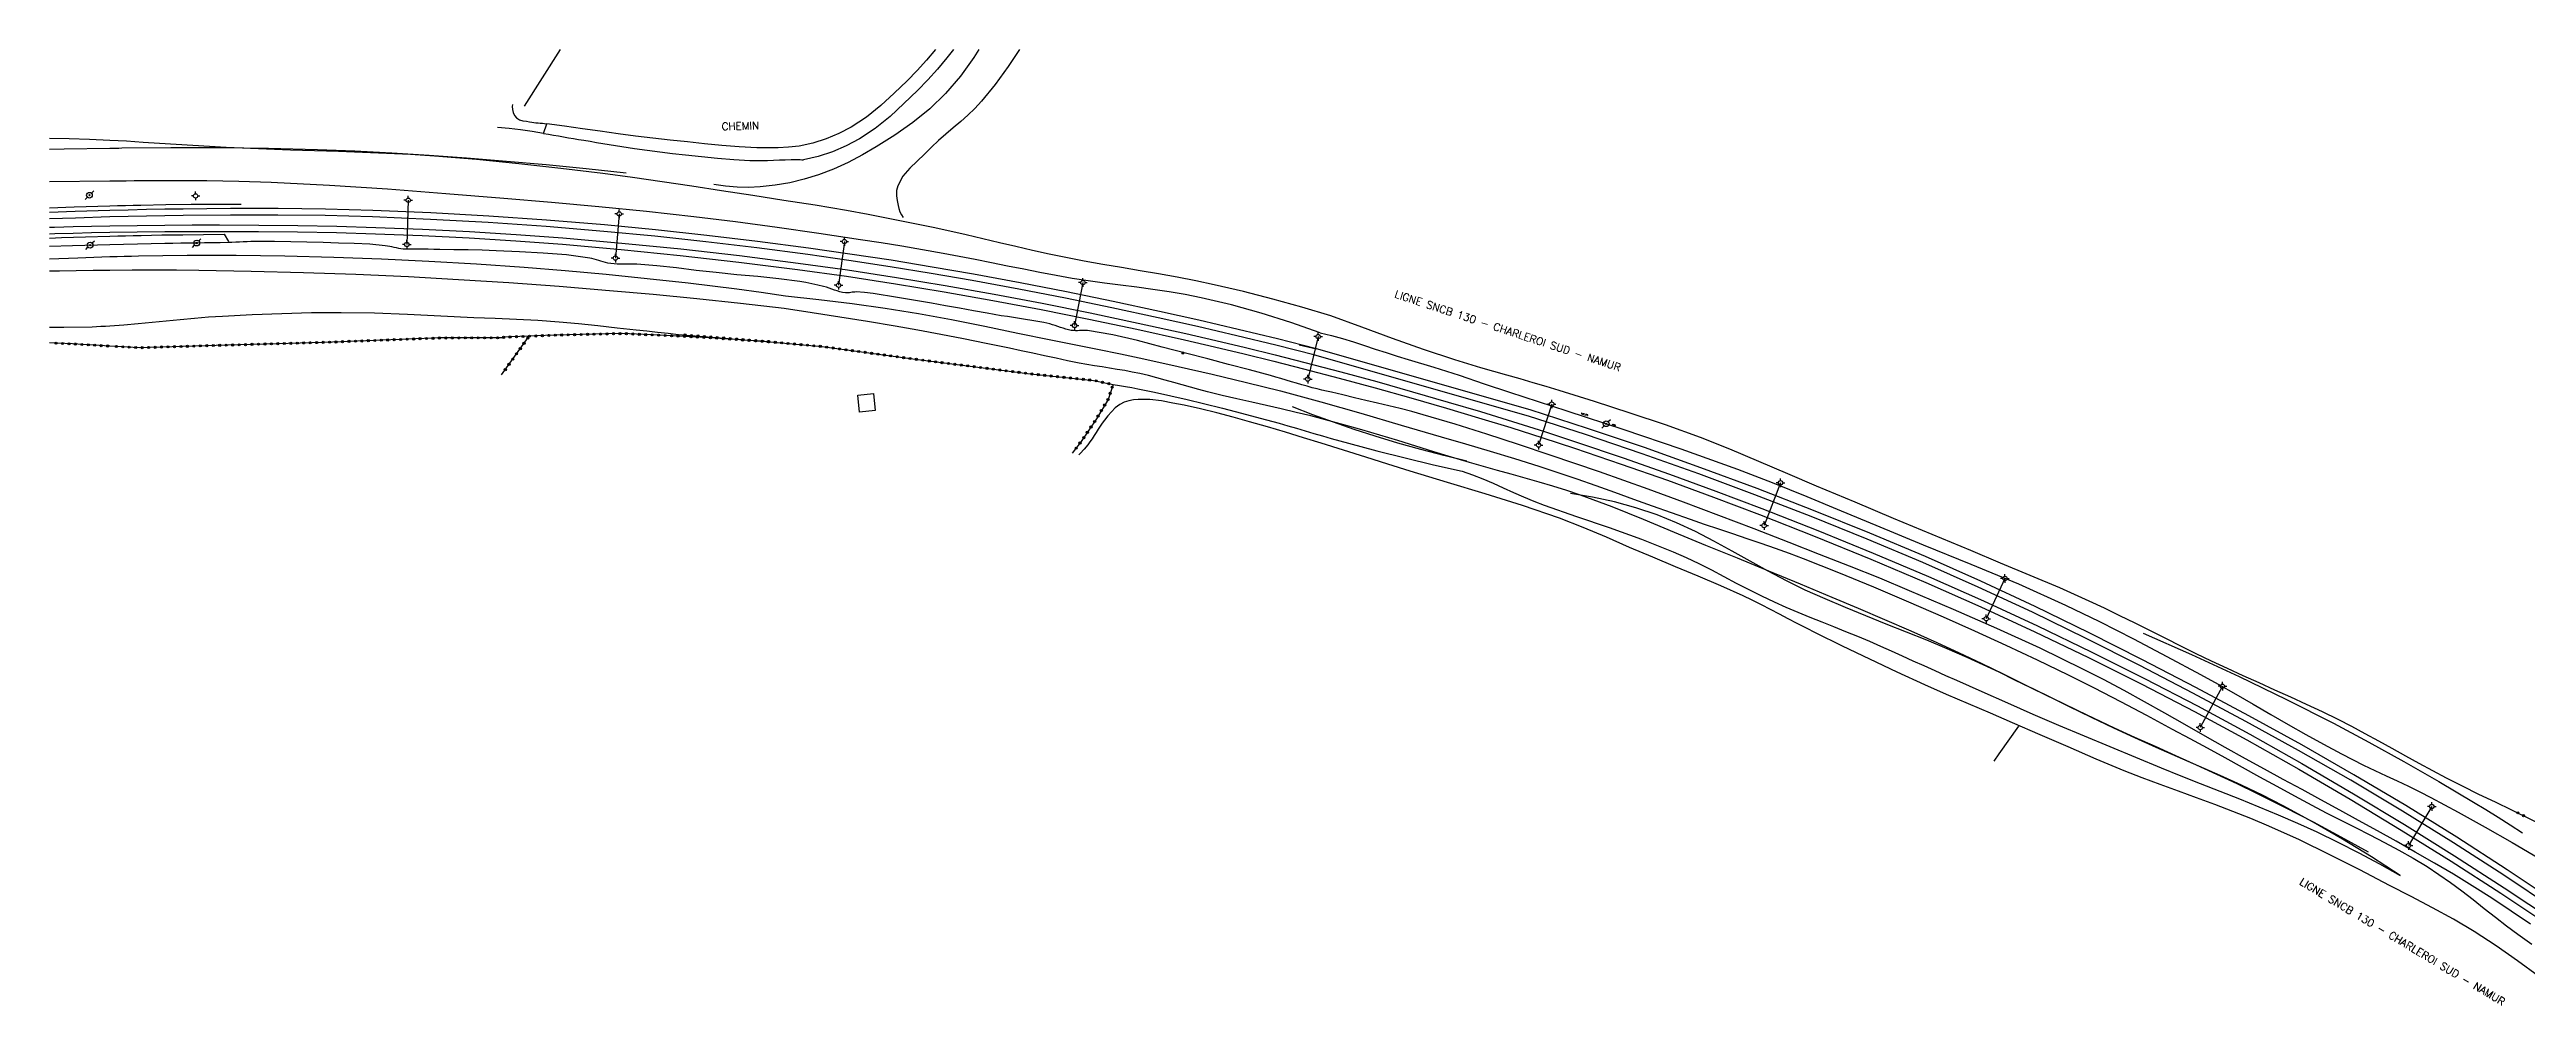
# Model space of a CAD drawing. Header units: millimetres. Extents: x 164000 to 165000, y 124105 to 125000.
# Drawn here: x 164000 to 164575, y 124778 to 125000 of the extents above; entities that cross this region are included whole.
import ezdxf

# ---------------------------------------------------------------- set-up
doc = ezdxf.new("R2010")
doc.units = ezdxf.units.MM
doc.linetypes.add('DASHED', pattern=[0.75, 0.5, -0.25])
doc.layers.get('0').update_dxf_attribs({"linetype": 'CONTINUOUS'})
for name, color, linetype in [('W0008', 7, 'CONTINUOUS'), ('W0070', 7, 'DASHED'), ('W0071', 7, 'CONTINUOUS'), ('W0211', 2, 'CONTINUOUS'), ('W0214', 2, 'CONTINUOUS'), ('W0300', 7, 'CONTINUOUS'), ('W0322', 7, 'CONTINUOUS'), ('W0323', 7, 'CONTINUOUS'), ('W0330', 7, 'CONTINUOUS'), ('W0473', 7, 'CONTINUOUS'), ('W0600', 7, 'CONTINUOUS'), ('W0610', 7, 'CONTINUOUS'), ('W0611', 7, 'CONTINUOUS'), ('W0700', 7, 'CONTINUOUS'), ('W0710', 7, 'CONTINUOUS'), ('W0850', 7, 'CONTINUOUS'), ('W0989', 7, 'CONTINUOUS')]:
    doc.layers.add(name, color=color, linetype=linetype)
doc.styles.get("Standard").update_dxf_attribs({"font": 'romans.shx', "width": 0.85})

# ---------------------------------------------------------------- blocks, each defined once
blk = doc.blocks.new('T473')
for p, q in [((-0.166667, 0.166667), (0.166667, -0.166667)), ((-0.166667, -0.166667), (0.166667, 0.166667)), ((0.500001, 0.500001), (1.000002, 1.000002)), ((-1.000002, -1.000002), (-0.500001, -0.500001))]:
    blk.add_line(p, q)
blk.add_ellipse((0, 0), major_axis=(0.471405, 0.471405), ratio=1, start_param=5.4977871438, end_param=11.780972451)
blk = doc.blocks.new('T610')
for p, q in [((-0.500001, 0), (-1.000002, 0)), ((0, 0.500001), (0, 1.000002)), ((0.500001, 0), (1.000002, 0)), ((0, -0.500001), (0, -1.000002))]:
    blk.add_line(p, q)
blk.add_ellipse((0, 0), major_axis=(-0.353554, 0.353554), ratio=1, start_param=3.926990817, end_param=10.2101761242)
blk = doc.blocks.new('T850')
for p, q in [((-0.25, -0.15), (0, 0.32)), ((0, 0.32), (0.25, -0.15)), ((-0.25, -0.15), (0.25, -0.15))]:
    blk.add_line(p, q)
for major_axis in [(-0.106, 0.106), (-0.0354, 0.0354), (-0.0236, 0.0236)]:
    blk.add_ellipse((0, 0), major_axis=major_axis, ratio=1, start_param=3.926991, end_param=10.210176)
blk = doc.blocks.new('t323o')
at = {"color": 0, "linetype": 'Continuous'}
for radius in [0.25, 0.15]:
    blk.add_circle((0, 0), radius, dxfattribs=at)
blk = doc.blocks.new('t322o')
at = {"color": 0, "linetype": 'Continuous'}
for radius in [0.25, 0.15]:
    blk.add_circle((0, 0), radius, dxfattribs=at)

msp = doc.modelspace()

# ---------------------------------------------------------------- linework, layer by layer
at = {"layer": 'W0008'}
for points in [[(164107.44, 124987.24), (164107.36, 124986.76), (164107.4, 124986.06), (164107.57, 124985.36), (164107.88, 124984.71), (164108.34, 124984.15), (164109.04, 124983.7), (164109.83, 124983.47), (164110.63, 124983.37), (164111.38, 124983.25), (164111.87, 124983.16), (164112.36, 124983.09), (164112.86, 124983.03), (164113.35, 124982.99), (164113.85, 124982.95), (164114.35, 124982.9), (164114.84, 124982.85), (164115.34, 124982.8)], [(164114.62, 124980.55), (164111.96, 124981.02), (164109.29, 124981.41), (164106.61, 124981.72), (164103.95, 124981.95)], [(164114.62, 124980.55), (164115.34, 124982.8)]]:
    msp.add_lwpolyline(points, dxfattribs=at)
at = {"layer": 'W0070'}
for points in [[(164356.92, 124915.24), (164355.45, 124915.69), (164355.4, 124915.52), (164356.87, 124915.08), (164356.92, 124915.24)], [(164363.33, 124912.84), (164362.59, 124913.08), (164362.52, 124912.86), (164363.26, 124912.62), (164363.33, 124912.84)]]:
    msp.add_lwpolyline(points, close=True, dxfattribs=at)
at = {"layer": 'W0071'}
for points in [[(164205.53, 125000), (164203.49, 124997.56), (164201.28, 124995.12), (164198.98, 124992.77), (164195.96, 124989.85), (164192.86, 124986.99), (164189.57, 124984.32), (164186.02, 124981.99), (164183.16, 124980.5), (164180.17, 124979.26), (164177.09, 124978.28), (164173.94, 124977.57)], [(164209.7, 125000), (164208.21, 124998.07), (164206.03, 124995.47), (164203.76, 124992.95), (164201.38, 124990.53), (164198.24, 124987.49), (164195.01, 124984.5), (164191.58, 124981.72), (164187.89, 124979.28), (164184.82, 124977.66), (164181.62, 124976.31), (164178.32, 124975.23), (164174.94, 124974.43)], [(164114.62, 124980.55), (164115.78, 124980.37), (164116.95, 124980.17), (164118.11, 124979.97), (164119.27, 124979.76), (164120.44, 124979.55), (164121.6, 124979.34), (164122.76, 124979.14), (164123.93, 124978.95), (164125.4, 124978.72), (164126.87, 124978.47), (164128.34, 124978.23), (164129.81, 124977.98), (164131.28, 124977.74), (164132.75, 124977.5), (164134.23, 124977.27), (164135.7, 124977.06), (164138.65, 124976.64), (164141.6, 124976.25), (164144.55, 124975.88), (164147.51, 124975.55), (164151.25, 124975.16), (164155, 124974.79), (164158.75, 124974.49), (164162.51, 124974.3), (164163.87, 124974.27), (164165.24, 124974.28), (164166.6, 124974.3), (164167.96, 124974.34), (164169.32, 124974.39), (164170.68, 124974.43), (164172.05, 124974.46), (164173.41, 124974.47), (164173.79, 124974.46), (164174.17, 124974.46), (164174.56, 124974.45), (164174.94, 124974.43)], [(164173.94, 124977.57), (164171.48, 124977.35), (164169.01, 124977.24), (164166.54, 124977.21), (164164.07, 124977.23), (164160.03, 124977.4), (164156.01, 124977.74), (164151.99, 124978.16), (164147.98, 124978.58), (164143.96, 124978.98), (164139.94, 124979.41), (164135.92, 124979.89), (164131.92, 124980.43), (164127.77, 124981.03), (164123.63, 124981.62), (164119.48, 124982.21), (164115.34, 124982.8)]]:
    msp.add_lwpolyline(points, dxfattribs=at)
at = {"layer": 'W0211'}
for points in [[(164014, 124978.93), (164009.26, 124979.16), (164004.53, 124979.32), (164000, 124979.4)], [(164297.26, 124938.22), (164290.55, 124940.23), (164283.81, 124942.12), (164277.03, 124943.86), (164270.21, 124945.46), (164265.93, 124946.38), (164261.63, 124947.2), (164257.32, 124947.97), (164253.01, 124948.69), (164248.69, 124949.41), (164244.38, 124950.14), (164240.07, 124950.91), (164235.77, 124951.75), (164231.91, 124952.56), (164228.06, 124953.42), (164224.22, 124954.3), (164220.37, 124955.2), (164216.53, 124956.1), (164212.69, 124956.99), (164208.84, 124957.86), (164204.99, 124958.7), (164199.97, 124959.74), (164194.95, 124960.75), (164189.91, 124961.72), (164184.87, 124962.65), (164177.64, 124963.87), (164170.39, 124965.02), (164163.14, 124966.12), (164155.88, 124967.22), (164149.02, 124968.28), (164142.16, 124969.33), (164135.29, 124970.34), (164128.4, 124971.26), (164118.64, 124972.43), (164108.88, 124973.52), (164099.09, 124974.48), (164089.29, 124975.27), (164083.74, 124975.63), (164078.18, 124975.92), (164072.62, 124976.15), (164067.05, 124976.34), (164061.49, 124976.52), (164055.93, 124976.69), (164050.37, 124976.88), (164044.8, 124977.1), (164040.95, 124977.29), (164037.1, 124977.5), (164033.25, 124977.73), (164029.4, 124977.98), (164025.55, 124978.23), (164021.7, 124978.47), (164017.85, 124978.71), (164014, 124978.93)], [(164000, 124951.43), (164006.55, 124951.72), (164014, 124951.98)], [(164014, 124951.98), (164015.66, 124952.03), (164017.32, 124952.07), (164018.98, 124952.11), (164020.64, 124952.14), (164031.96, 124952.28), (164043.28, 124952.27), (164054.61, 124952.12), (164065.93, 124951.85), (164076.98, 124951.46), (164088.02, 124950.94), (164099.05, 124950.3), (164110.08, 124949.54), (164119.61, 124948.78), (164129.13, 124947.9), (164138.64, 124946.93), (164148.14, 124945.9), (164153.81, 124945.23), (164159.46, 124944.49), (164165.11, 124943.7), (164170.75, 124942.9)], [(164014, 124935.91), (164017.27, 124936.14), (164020.55, 124936.42), (164023.81, 124936.73), (164027.08, 124937.06), (164030.34, 124937.39), (164033.61, 124937.7), (164036.88, 124937.97), (164040.16, 124938.18), (164047.03, 124938.53), (164053.91, 124938.81), (164060.8, 124938.98), (164067.68, 124939.03), (164075.38, 124938.9), (164083.08, 124938.61), (164090.76, 124938.24), (164098.45, 124937.88), (164103.4, 124937.67), (164108.36, 124937.46), (164113.31, 124937.21), (164118.26, 124936.87), (164122.73, 124936.47), (164127.2, 124935.99), (164131.66, 124935.48), (164136.12, 124934.99), (164138.58, 124934.72), (164141.03, 124934.45), (164143.49, 124934.19), (164145.94, 124933.92)], [(164170.75, 124942.9), (164178.49, 124942.06), (164186.21, 124941.09), (164193.91, 124939.99), (164201.59, 124938.78), (164209.3, 124937.39), (164216.98, 124935.84), (164224.64, 124934.23), (164232.31, 124932.65), (164237.71, 124931.57), (164243.11, 124930.49), (164248.5, 124929.39), (164253.89, 124928.25), (164261.83, 124926.49), (164269.77, 124924.68), (164277.69, 124922.8), (164285.58, 124920.82), (164294.93, 124918.29), (164304.25, 124915.63), (164313.55, 124912.9), (164322.84, 124910.16), (164328.52, 124908.51), (164334.2, 124906.85), (164339.87, 124905.15), (164345.51, 124903.38), (164349.93, 124901.91), (164354.33, 124900.41), (164358.72, 124898.87), (164363.1, 124897.31), (164367.48, 124895.74), (164371.86, 124894.16), (164376.24, 124892.6), (164380.63, 124891.06), (164383.91, 124889.92), (164387.2, 124888.81), (164390.49, 124887.71), (164393.78, 124886.6), (164397.07, 124885.48), (164400.35, 124884.34), (164403.61, 124883.17), (164406.87, 124881.95), (164415.06, 124878.73), (164423.19, 124875.37), (164431.28, 124871.91), (164439.34, 124868.39), (164446.63, 124865.14), (164453.89, 124861.83), (164461.11, 124858.44), (164468.3, 124854.97), (164474.4, 124851.91), (164480.45, 124848.77), (164486.48, 124845.58), (164492.5, 124842.38), (164496.57, 124840.19), (164500.62, 124837.99), (164504.66, 124835.78), (164508.7, 124833.55), (164512.73, 124831.33), (164516.77, 124829.11), (164520.82, 124826.89), (164524.87, 124824.7), (164528.22, 124822.93), (164531.59, 124821.22), (164534.98, 124819.52), (164538.36, 124817.83), (164541.73, 124816.1), (164545.08, 124814.32), (164548.38, 124812.45), (164551.62, 124810.48), (164554.37, 124808.68), (164557.05, 124806.78), (164559.69, 124804.82), (164562.29, 124802.81), (164564.87, 124800.79), (164567.45, 124798.77), (164570.05, 124796.77), (164572.69, 124794.81), (164575.9, 124792.5)], [(164571.3, 124823.6), (164567.47, 124825.39), (164563.65, 124827.23), (164559.85, 124829.1), (164556.08, 124831.02), (164552.91, 124832.67), (164549.77, 124834.37), (164546.65, 124836.1), (164543.53, 124837.84), (164540.41, 124839.57), (164537.28, 124841.28), (164534.13, 124842.96), (164530.95, 124844.59), (164527.32, 124846.36), (164523.67, 124848.09), (164520, 124849.77), (164516.31, 124851.42), (164512.63, 124853.07), (164508.94, 124854.72), (164505.27, 124856.4), (164501.61, 124858.12), (164498.05, 124859.84), (164494.5, 124861.59), (164490.96, 124863.37), (164487.43, 124865.15), (164483.89, 124866.93), (164480.34, 124868.68), (164476.77, 124870.4), (164473.19, 124872.08), (164466.37, 124875.11), (164459.5, 124878.03), (164452.6, 124880.89), (164445.72, 124883.77), (164436.79, 124887.53), (164427.85, 124891.26), (164418.91, 124894.99), (164409.96, 124898.73), (164403.26, 124901.58), (164396.57, 124904.48), (164389.85, 124907.31), (164383.06, 124909.98), (164374.92, 124912.92), (164366.71, 124915.68), (164358.47, 124918.33), (164350.21, 124920.93), (164347.21, 124921.85), (164344.19, 124922.73), (164341.16, 124923.6), (164338.13, 124924.46), (164335.11, 124925.31), (164332.08, 124926.18), (164329.06, 124927.07), (164326.05, 124927.99), (164318.8, 124930.39), (164311.6, 124932.97), (164304.44, 124935.61), (164297.26, 124938.22)], [(164000, 124935.63), (164003.34, 124935.6), (164009.87, 124935.71), (164010.9, 124935.75), (164011.93, 124935.8), (164012.97, 124935.85), (164014, 124935.91)], [(164246.76, 124922.29), (164248.21, 124922.07), (164249.65, 124921.84), (164251.09, 124921.58), (164252.52, 124921.31), (164256.34, 124920.53), (164260.15, 124919.7), (164263.94, 124918.83), (164267.73, 124917.92), (164272.13, 124916.82), (164276.52, 124915.68), (164280.91, 124914.51), (164285.28, 124913.31), (164287.3, 124912.74), (164289.31, 124912.16), (164291.32, 124911.57), (164293.33, 124910.97), (164295.33, 124910.38), (164297.34, 124909.79), (164299.36, 124909.22), (164301.38, 124908.67), (164307.94, 124906.95), (164314.51, 124905.29), (164321.1, 124903.7), (164327.71, 124902.17)], [(164327.71, 124902.17), (164330.15, 124901.33), (164332.56, 124900.39), (164334.93, 124899.38), (164337.29, 124898.33), (164339.63, 124897.26), (164341.99, 124896.22), (164344.36, 124895.22), (164346.77, 124894.3), (164354.28, 124891.68), (164361.82, 124889.12), (164369.32, 124886.45), (164376.72, 124883.5), (164379.7, 124882.17), (164382.65, 124880.75), (164385.56, 124879.28), (164388.45, 124877.76), (164391.33, 124876.24), (164394.23, 124874.74), (164397.15, 124873.28), (164400.1, 124871.89), (164402.84, 124870.68), (164405.6, 124869.51), (164408.37, 124868.37), (164411.15, 124867.26), (164413.93, 124866.15), (164416.7, 124865.04), (164419.47, 124863.9), (164422.23, 124862.74), (164424.76, 124861.63), (164427.29, 124860.52), (164429.81, 124859.38), (164432.33, 124858.24), (164434.85, 124857.1), (164437.37, 124855.96), (164439.89, 124854.82), (164442.41, 124853.7), (164448.32, 124851.07), (164454.23, 124848.45), (164460.15, 124845.86), (164466.09, 124843.29), (164472.03, 124840.78), (164477.99, 124838.31), (164483.96, 124835.86), (164489.93, 124833.4), (164494.45, 124831.55), (164498.98, 124829.74), (164503.51, 124827.95), (164508.05, 124826.16), (164512.58, 124824.34), (164517.09, 124822.47), (164521.57, 124820.54), (164526.02, 124818.52), (164530.93, 124816.17), (164535.79, 124813.7), (164540.59, 124811.13), (164545.33, 124808.45)]]:
    msp.add_lwpolyline(points, dxfattribs=at)
at = {"layer": 'W0214'}
for points in [[(164014, 124969.46), (164000, 124969.31)], [(164294.78, 124934.3), (164287.99, 124936.69), (164281.12, 124938.84), (164274.19, 124940.75), (164267.19, 124942.43), (164263.48, 124943.18), (164259.74, 124943.82), (164256, 124944.36), (164252.24, 124944.85), (164248.49, 124945.32), (164244.74, 124945.8), (164241, 124946.32), (164237.26, 124946.92), (164233.51, 124947.59), (164229.76, 124948.3), (164226.01, 124949.04), (164222.27, 124949.79), (164218.53, 124950.55), (164214.79, 124951.3), (164211.05, 124952.03), (164207.3, 124952.72), (164202.51, 124953.56), (164197.73, 124954.36), (164192.93, 124955.13), (164188.14, 124955.87), (164178.49, 124957.31), (164168.83, 124958.7), (164159.15, 124960.01), (164149.47, 124961.2), (164138.47, 124962.43), (164127.45, 124963.53), (164116.43, 124964.54), (164105.4, 124965.48), (164091.91, 124966.57), (164078.43, 124967.59), (164064.93, 124968.48), (164051.42, 124969.14), (164043.95, 124969.39), (164036.48, 124969.51), (164029, 124969.55), (164021.53, 124969.53), (164019.65, 124969.51), (164017.77, 124969.5), (164015.88, 124969.48), (164014, 124969.46)], [(164297.42, 124920.54), (164296.3, 124920.78), (164295.19, 124921.02), (164294.07, 124921.29), (164292.97, 124921.57), (164291.75, 124921.89), (164290.53, 124922.23), (164289.32, 124922.58), (164288.11, 124922.94), (164286.9, 124923.31), (164285.69, 124923.67), (164284.48, 124924.02), (164283.27, 124924.36), (164278.42, 124925.68), (164273.56, 124926.97), (164268.7, 124928.23), (164263.83, 124929.46), (164258.13, 124930.94), (164252.43, 124932.48), (164246.68, 124933.84), (164240.84, 124934.8), (164240.37, 124934.84), (164239.9, 124934.85), (164239.42, 124934.83), (164238.95, 124934.81), (164238.48, 124934.79), (164238, 124934.78), (164237.53, 124934.8), (164237.06, 124934.85), (164236.42, 124934.97), (164235.79, 124935.14), (164235.17, 124935.34), (164234.55, 124935.55), (164233.95, 124935.77), (164233.33, 124935.99), (164232.72, 124936.18), (164232.09, 124936.35), (164230.69, 124936.66), (164229.29, 124936.93), (164227.88, 124937.17), (164226.46, 124937.4), (164225.05, 124937.61), (164223.63, 124937.82), (164222.22, 124938.04), (164220.81, 124938.27), (164217.57, 124938.84), (164214.34, 124939.41), (164211.1, 124940), (164207.87, 124940.58), (164204.63, 124941.16), (164201.39, 124941.72), (164198.14, 124942.26), (164194.9, 124942.77), (164192.97, 124943.08), (164191.05, 124943.39), (164189.1, 124943.65), (164187.15, 124943.77), (164186.84, 124943.76), (164186.52, 124943.73), (164186.21, 124943.69), (164185.9, 124943.64), (164185.59, 124943.59), (164185.28, 124943.56), (164184.96, 124943.54), (164184.65, 124943.56), (164183.99, 124943.66), (164183.34, 124943.81), (164182.71, 124944), (164182.08, 124944.21), (164181.47, 124944.44), (164180.85, 124944.66), (164180.23, 124944.87), (164179.59, 124945.04), (164178.22, 124945.37), (164176.83, 124945.67), (164175.44, 124945.93), (164174.04, 124946.16), (164169.21, 124946.81), (164164.35, 124947.32), (164159.49, 124947.76), (164154.64, 124948.25), (164150.05, 124948.78), (164145.47, 124949.35), (164140.88, 124949.86), (164136.27, 124950.21), (164135.79, 124950.23), (164135.31, 124950.23), (164134.83, 124950.23), (164134.35, 124950.22), (164133.87, 124950.21), (164133.39, 124950.2), (164132.91, 124950.2), (164132.43, 124950.22), (164131.7, 124950.25), (164130.97, 124950.3), (164130.24, 124950.37), (164129.52, 124950.48), (164128.99, 124950.59), (164128.46, 124950.74), (164127.94, 124950.9), (164127.42, 124951.07), (164126.9, 124951.24), (164126.38, 124951.39), (164125.85, 124951.53), (164125.32, 124951.64), (164119.92, 124952.39), (164114.5, 124952.8), (164109.07, 124953.05), (164103.65, 124953.3), (164100.37, 124953.43), (164097.09, 124953.51), (164093.81, 124953.57), (164090.52, 124953.62), (164089.19, 124953.65), (164087.85, 124953.67), (164086.51, 124953.68), (164085.17, 124953.7), (164084.78, 124953.7), (164084.39, 124953.69), (164084, 124953.68), (164083.62, 124953.67), (164083.23, 124953.67), (164082.84, 124953.67), (164082.45, 124953.68), (164082.06, 124953.71), (164081.53, 124953.78), (164081.01, 124953.87), (164080.49, 124953.98), (164079.97, 124954.1), (164079.45, 124954.21), (164078.93, 124954.33), (164078.41, 124954.42), (164077.88, 124954.5), (164074.28, 124954.83), (164070.67, 124955.01), (164067.06, 124955.11), (164063.45, 124955.21), (164059.7, 124955.33), (164055.96, 124955.42), (164052.21, 124955.48), (164048.45, 124955.48), (164047.58, 124955.47), (164046.7, 124955.44), (164045.83, 124955.41), (164044.95, 124955.38), (164044.07, 124955.34), (164043.2, 124955.3), (164042.32, 124955.27), (164041.45, 124955.24), (164039.61, 124955.2), (164037.77, 124955.16), (164035.94, 124955.14), (164034.1, 124955.11), (164032.26, 124955.09), (164030.43, 124955.06), (164028.59, 124955.03), (164026.76, 124954.99), (164023.57, 124954.91), (164020.38, 124954.84), (164017.19, 124954.77), (164014, 124954.7)], [(164014, 124954.7), (164005.32, 124954.5), (164000, 124954.35)], [(164014, 124948.76), (164010.1, 124948.72), (164006.21, 124948.67), (164002.31, 124948.62), (164000, 124948.59)], [(164170.46, 124939.91), (164160.33, 124941.06), (164150.19, 124942.15), (164140.04, 124943.16), (164129.88, 124944.07), (164118.24, 124945.01), (164106.58, 124945.87), (164094.92, 124946.62), (164083.25, 124947.26), (164071.1, 124947.8), (164058.95, 124948.24), (164046.8, 124948.55), (164034.64, 124948.76), (164029.48, 124948.8), (164024.32, 124948.81), (164019.16, 124948.8), (164014, 124948.76)], [(164545.33, 124808.45), (164538.72, 124812.74), (164532, 124816.86), (164525.17, 124820.8), (164518.24, 124824.56), (164513.42, 124827.02), (164508.54, 124829.36), (164503.62, 124831.61), (164498.67, 124833.8), (164493.71, 124835.97), (164488.76, 124838.14), (164483.82, 124840.35), (164478.91, 124842.61), (164473.78, 124845.06), (164468.66, 124847.55), (164463.55, 124850.05), (164458.45, 124852.57), (164453.35, 124855.08), (164448.23, 124857.57), (164443.1, 124860.02), (164437.94, 124862.41), (164431.88, 124865.12), (164425.79, 124867.75), (164419.67, 124870.34), (164413.56, 124872.91), (164406.25, 124875.97), (164398.92, 124879), (164391.59, 124882), (164384.25, 124884.99), (164377.02, 124887.98), (164369.79, 124891.01), (164362.53, 124893.95), (164355.18, 124896.66), (164352, 124897.72), (164348.8, 124898.72), (164345.59, 124899.67), (164342.37, 124900.58), (164339.14, 124901.48), (164335.92, 124902.37), (164332.69, 124903.27), (164329.48, 124904.21), (164325.3, 124905.45), (164321.13, 124906.72), (164316.96, 124908), (164312.8, 124909.28), (164308.63, 124910.55), (164304.45, 124911.78), (164300.25, 124912.98), (164296.05, 124914.13), (164292.64, 124915.01), (164289.21, 124915.84), (164285.78, 124916.64), (164282.34, 124917.41), (164278.91, 124918.18), (164275.47, 124918.96), (164272.04, 124919.76), (164268.62, 124920.6), (164266.66, 124921.11), (164264.7, 124921.65), (164262.75, 124922.21), (164260.81, 124922.77), (164258.85, 124923.32), (164256.9, 124923.86), (164254.93, 124924.36), (164252.96, 124924.82), (164251.21, 124925.19), (164249.46, 124925.52), (164247.7, 124925.82), (164245.94, 124926.1), (164244.18, 124926.38), (164242.43, 124926.66), (164240.67, 124926.96), (164238.92, 124927.28), (164236.21, 124927.82), (164233.51, 124928.38), (164230.82, 124928.96), (164228.12, 124929.55), (164225.43, 124930.14), (164222.74, 124930.72), (164220.04, 124931.29), (164217.34, 124931.85), (164212.06, 124932.89), (164206.77, 124933.9), (164201.48, 124934.88), (164196.17, 124935.82), (164189.76, 124936.91), (164183.33, 124937.96), (164176.9, 124938.96), (164170.46, 124939.91)], [(164294.78, 124934.3), (164297.39, 124933.7), (164299.96, 124932.99), (164302.52, 124932.21), (164305.06, 124931.38), (164307.58, 124930.53), (164310.11, 124929.69), (164312.65, 124928.87), (164315.21, 124928.11), (164321.13, 124926.34), (164327.01, 124924.44), (164332.88, 124922.48), (164338.74, 124920.53), (164352, 124916.18), (164365.26, 124911.84), (164378.49, 124907.37), (164391.63, 124902.65), (164399.7, 124899.55), (164407.71, 124896.3), (164415.69, 124892.97), (164423.68, 124889.65), (164434.72, 124885.14), (164445.79, 124880.64), (164456.8, 124876.03), (164467.7, 124871.14), (164475.63, 124867.31), (164483.47, 124863.3), (164491.26, 124859.18), (164499.02, 124855.02), (164503.13, 124852.76), (164507.22, 124850.46), (164511.29, 124848.13), (164515.35, 124845.78), (164519.41, 124843.43), (164523.49, 124841.11), (164527.59, 124838.84), (164531.73, 124836.62), (164534.29, 124835.31), (164536.88, 124834.04), (164539.48, 124832.79), (164542.09, 124831.57), (164544.7, 124830.34), (164547.3, 124829.1), (164549.89, 124827.83), (164552.45, 124826.51), (164558.8, 124823.13), (164565.1, 124819.66), (164571.35, 124816.1), (164577.55, 124812.45)], [(164575.57, 124797.14), (164571.12, 124800.17), (164566.62, 124803.14), (164562.08, 124806.04), (164557.71, 124808.7), (164553.3, 124811.29), (164548.86, 124813.83), (164544.42, 124816.35), (164540.08, 124818.79), (164535.72, 124821.2), (164531.36, 124823.59), (164526.99, 124825.97), (164522.62, 124828.34), (164518.24, 124830.71), (164513.87, 124833.09), (164509.51, 124835.48), (164504.8, 124838.1), (164500.11, 124840.75), (164495.42, 124843.41), (164490.74, 124846.08), (164486.04, 124848.72), (164481.32, 124851.32), (164476.56, 124853.86), (164471.76, 124856.31), (164461.84, 124861.12), (164451.8, 124865.7), (164441.7, 124870.12), (164431.56, 124874.46), (164424.61, 124877.35), (164417.62, 124880.16), (164410.62, 124882.91), (164403.6, 124885.64), (164395.46, 124888.8), (164387.3, 124891.92), (164379.12, 124895), (164370.93, 124898.01), (164365.26, 124900.05), (164359.58, 124902.05), (164353.89, 124904), (164348.18, 124905.92), (164340.84, 124908.36), (164333.48, 124910.77), (164326.09, 124913.09), (164318.67, 124915.3), (164316.03, 124916.04), (164313.38, 124916.73), (164310.72, 124917.38), (164308.06, 124918.01), (164305.4, 124918.63), (164302.73, 124919.25), (164300.07, 124919.88), (164297.42, 124920.54)]]:
    msp.add_lwpolyline(points, dxfattribs=at)
at = {"layer": 'W0300'}
for points in [[(164118.46, 125000), (164110.13, 124986.88)], [(164215.58, 125000), (164214.47, 124998.16), (164211.36, 124993.83), (164207.9, 124989.79), (164204.23, 124986.24), (164200.26, 124983.06), (164196.09, 124980.17), (164191.82, 124977.45), (164188.6, 124975.55), (164185.28, 124973.81), (164181.88, 124972.25), (164178.37, 124970.92), (164175.07, 124969.91), (164171.72, 124969.1), (164168.32, 124968.51), (164164.89, 124968.14), (164162.19, 124968.02), (164159.5, 124968.08), (164156.82, 124968.31), (164154.15, 124968.71)], [(164014, 124977.06), (164003.39, 124976.91), (164000, 124976.84)], [(164133.76, 124971.3), (164124.51, 124972.31), (164115.25, 124973.24), (164105.98, 124974.07), (164096.7, 124974.82), (164088.08, 124975.44), (164079.45, 124975.98), (164070.82, 124976.43), (164062.18, 124976.76), (164050.83, 124977.04), (164039.47, 124977.18), (164028.11, 124977.19), (164016.76, 124977.09), (164016.07, 124977.08), (164015.38, 124977.07), (164014.69, 124977.07), (164014, 124977.06)], [(164328.81, 124904.55), (164323.46, 124905.84), (164318.13, 124907.23), (164312.83, 124908.72), (164307.55, 124910.31), (164302.71, 124911.87), (164297.89, 124913.53), (164293.11, 124915.27), (164288.36, 124917.1)], [(164538.04, 124813.8), (164531.66, 124817.32), (164525.23, 124820.76), (164518.76, 124824.11), (164512.24, 124827.37), (164507.55, 124829.65), (164502.83, 124831.86), (164498.09, 124834.04), (164493.34, 124836.19), (164488.58, 124838.32), (164483.83, 124840.46), (164479.08, 124842.62), (164474.35, 124844.82), (164470.66, 124846.58), (164466.99, 124848.36), (164463.32, 124850.16), (164459.65, 124851.97), (164455.98, 124853.76), (164452.3, 124855.54), (164448.6, 124857.28), (164444.89, 124858.98), (164440.23, 124861.01), (164435.54, 124862.97), (164430.82, 124864.88), (164426.1, 124866.75), (164421.38, 124868.64), (164416.67, 124870.56), (164411.99, 124872.55), (164407.35, 124874.63), (164403.02, 124876.73), (164398.77, 124878.98), (164394.56, 124881.31), (164390.37, 124883.66), (164386.14, 124885.98), (164381.85, 124888.19), (164377.47, 124890.24), (164372.99, 124892.05), (164368.07, 124893.71), (164363.06, 124895.09), (164357.98, 124896.18), (164352.85, 124896.99)], [(164485.76, 124864.61), (164496.93, 124859.69), (164508, 124854.57), (164518.99, 124849.25), (164529.87, 124843.74), (164538.1, 124839.37), (164546.24, 124834.83), (164554.31, 124830.18), (164562.34, 124825.45), (164565.22, 124823.72), (164568.08, 124821.95), (164570.92, 124820.15), (164573.75, 124818.32)]]:
    msp.add_lwpolyline(points, dxfattribs=at)
at = {"layer": 'W0322'}
for points in [[(164145.94, 124933.92), (164167.11, 124932.22), (164179.23, 124931.11), (164200.27, 124928.25), (164226.9, 124924.86), (164242.23, 124923.26), (164246.76, 124922.29)], [(164580.56, 124819.04), (164571.3, 124823.6)]]:
    msp.add_lwpolyline(points, dxfattribs=at)
at = {"layer": 'W0323'}
for points in [[(164167.11, 124932.22), (164150.86, 124933.31), (164132.92, 124934.13), (164116.99, 124933.74), (164105.2, 124933.26), (164105.2, 124933.14), (164090.75, 124933.1), (164063.72, 124932.08), (164038.64, 124931.37), (164020.81, 124930.83), (164014, 124931.22)], [(164104.86, 124924.53), (164111.06, 124933.21)], [(164014, 124931.22), (164005.34, 124931.71), (164000, 124931.94)], [(164246.76, 124922.29), (164245.58, 124918.85), (164242.87, 124914.31), (164239.37, 124909.11), (164237.28, 124906.36)]]:
    msp.add_lwpolyline(points, dxfattribs=at)
at = {"layer": 'W0330'}
for points in [[(164225, 125000), (164222.38, 124996.04), (164219.43, 124991.93), (164216.24, 124988.02), (164214.7, 124986.36), (164213.08, 124984.79), (164211.4, 124983.29), (164209.68, 124981.82), (164207.96, 124980.36), (164206.26, 124978.89), (164204.6, 124977.36), (164203.01, 124975.77), (164201.33, 124974.14), (164199.56, 124972.48), (164197.95, 124970.6), (164196.81, 124968.41), (164196.54, 124967.27), (164196.52, 124966.1), (164196.65, 124964.96), (164196.86, 124963.84), (164197.05, 124963.1), (164197.31, 124962.37), (164197.64, 124961.67), (164198.04, 124961.01)], [(164315.67, 124902.23), (164310.52, 124903.86), (164305.37, 124905.48), (164300.22, 124907.08), (164295.06, 124908.67), (164290.9, 124909.95), (164286.74, 124911.23), (164282.58, 124912.48), (164278.39, 124913.67), (164274.63, 124914.7), (164270.85, 124915.72), (164267.06, 124916.67), (164263.24, 124917.48), (164260.61, 124918), (164257.97, 124918.51), (164255.27, 124918.86), (164252.56, 124918.86), (164251.46, 124918.74), (164250.38, 124918.53), (164249.32, 124918.18), (164248.32, 124917.69), (164247.27, 124916.92), (164246.36, 124916), (164245.55, 124915), (164244.76, 124914.02), (164244.23, 124913.33), (164243.73, 124912.63), (164243.26, 124911.91), (164242.8, 124911.18), (164242.34, 124910.45), (164241.87, 124909.73), (164241.38, 124909.02), (164240.86, 124908.33), (164240.02, 124907.31), (164239.13, 124906.32), (164238.84, 124906.01)], [(164577.43, 124785.06), (164572.57, 124788.64), (164567.62, 124792.1), (164562.56, 124795.4), (164557.76, 124798.26), (164552.85, 124800.95), (164547.89, 124803.54), (164542.92, 124806.11), (164535.99, 124809.69), (164529.02, 124813.23), (164522, 124816.65), (164514.89, 124819.88), (164510.75, 124821.63), (164506.57, 124823.28), (164502.36, 124824.87), (164498.14, 124826.41), (164493.92, 124827.94), (164489.7, 124829.49), (164485.49, 124831.07), (164481.32, 124832.72), (164474.8, 124835.43), (164468.33, 124838.22), (164461.87, 124841.05), (164455.4, 124843.86), (164450.31, 124846.03), (164445.22, 124848.2), (164440.13, 124850.4), (164435.07, 124852.65), (164428.69, 124855.58), (164422.34, 124858.57), (164416, 124861.61), (164409.7, 124864.7), (164407.59, 124865.75), (164405.5, 124866.83), (164403.41, 124867.93), (164401.33, 124869.03), (164399.25, 124870.12), (164397.15, 124871.2), (164395.05, 124872.26), (164392.92, 124873.28), (164387.73, 124875.62), (164382.49, 124877.85), (164377.24, 124880.02), (164371.98, 124882.22), (164366.6, 124884.53), (164361.23, 124886.88), (164355.83, 124889.16), (164350.35, 124891.27), (164341.75, 124894.23), (164333.08, 124896.97), (164324.37, 124899.6), (164315.67, 124902.23)], [(164456.78, 124843.02), (164452.26, 124836.63), (164451.06, 124834.95)]]:
    msp.add_lwpolyline(points, dxfattribs=at)
at = {"layer": 'W0600'}
msp.add_lwpolyline([(164187.93, 124915.9), (164187.55, 124919.83), (164191.19, 124920.19), (164191.57, 124916.26)], close=True, dxfattribs=at)
at = {"layer": 'W0611'}
for points in [[(164083.22, 124965.05), (164082.89, 124954.78)], [(164132.17, 124961.86), (164131.29, 124951.63)], [(164184.4, 124955.46), (164183.07, 124945.31)], [(164239.74, 124945.94), (164237.81, 124935.99)], [(164294.33, 124933.41), (164291.91, 124923.57)], [(164348.51, 124917.78), (164345.46, 124908.26)], [(164401.62, 124899.5), (164397.79, 124889.57)], [(164453.67, 124877.33), (164449.32, 124867.97)], [(164504.13, 124852.31), (164499, 124842.73)], [(164552.69, 124824.42), (164547.33, 124815.38)]]:
    msp.add_lwpolyline(points, dxfattribs=at)
at = {"layer": 'W0700'}
for points in [[(164014, 124962.66), (164005.98, 124962.42), (164000, 124962.21)], [(164014, 124961.16), (164006, 124960.92), (164000, 124960.71)], [(164293.98, 124930.58), (164284.9, 124932.87), (164275.79, 124935.08), (164266.66, 124937.21), (164257.52, 124939.26), (164246.76, 124941.57), (164235.98, 124943.79), (164225.17, 124945.9), (164214.35, 124947.9), (164204.81, 124949.55), (164195.26, 124951.11), (164185.69, 124952.56), (164176.11, 124953.92), (164164.29, 124955.46), (164152.46, 124956.89), (164140.61, 124958.18), (164128.75, 124959.31), (164115.33, 124960.41), (164101.89, 124961.35), (164088.44, 124962.11), (164074.99, 124962.68), (164064, 124962.97), (164053.01, 124963.1), (164042.02, 124963.1), (164031.03, 124963), (164026.77, 124962.94), (164022.51, 124962.86), (164018.26, 124962.77), (164014, 124962.66)], [(164293.61, 124929.12), (164284.54, 124931.41), (164275.44, 124933.62), (164266.33, 124935.75), (164257.2, 124937.79), (164246.45, 124940.1), (164235.68, 124942.32), (164224.9, 124944.43), (164214.09, 124946.42), (164204.56, 124948.07), (164195.03, 124949.63), (164185.47, 124951.08), (164175.9, 124952.43), (164164.11, 124953.97), (164152.29, 124955.4), (164140.46, 124956.69), (164128.62, 124957.82), (164115.22, 124958.92), (164101.8, 124959.85), (164088.37, 124960.61), (164074.94, 124961.18), (164063.96, 124961.47), (164052.99, 124961.6), (164042.02, 124961.6), (164031.04, 124961.5), (164026.78, 124961.44), (164022.52, 124961.36), (164018.26, 124961.27), (164014, 124961.16)], [(164000, 124958.77), (164001.18, 124958.81), (164005.45, 124958.93), (164009.72, 124959.04), (164014, 124959.12)], [(164000, 124957.26), (164001.22, 124957.31), (164005.48, 124957.43), (164009.74, 124957.54), (164014, 124957.62)], [(164014, 124959.12), (164020.36, 124959.21), (164026.73, 124959.28), (164033.1, 124959.31), (164039.46, 124959.32), (164048.52, 124959.29), (164057.58, 124959.2), (164066.64, 124959.03), (164075.7, 124958.76), (164086.56, 124958.33), (164097.42, 124957.79), (164108.27, 124957.13), (164119.11, 124956.32), (164132.78, 124955.12), (164146.44, 124953.74), (164160.08, 124952.19), (164173.7, 124950.47), (164185.1, 124948.88), (164196.47, 124947.15), (164207.82, 124945.29), (164219.16, 124943.29), (164230.32, 124941.18), (164241.46, 124938.94), (164252.57, 124936.57), (164263.66, 124934.12), (164270.59, 124932.53), (164277.5, 124930.88), (164284.39, 124929.17), (164291.27, 124927.4)], [(164014, 124957.62), (164020.36, 124957.71), (164026.73, 124957.78), (164033.1, 124957.81), (164039.46, 124957.82), (164048.51, 124957.79), (164057.56, 124957.7), (164066.6, 124957.53), (164075.64, 124957.26), (164086.49, 124956.83), (164097.33, 124956.29), (164108.16, 124955.63), (164118.99, 124954.83), (164132.64, 124953.62), (164146.28, 124952.25), (164159.9, 124950.7), (164173.5, 124948.98), (164184.88, 124947.4), (164196.24, 124945.67), (164207.57, 124943.81), (164218.89, 124941.82), (164230.04, 124939.71), (164241.16, 124937.47), (164252.26, 124935.11), (164263.33, 124932.66), (164270.25, 124931.07), (164277.14, 124929.43), (164284.03, 124927.72), (164290.89, 124925.95)], [(164289.89, 124931.49), (164293.98, 124930.58)], [(164291.26, 124927.4), (164299.61, 124925.23), (164307.94, 124922.97), (164316.24, 124920.63), (164324.53, 124918.24), (164332, 124916.02), (164339.45, 124913.73), (164346.88, 124911.38), (164354.29, 124908.94), (164365.09, 124905.27), (164375.86, 124901.49), (164386.58, 124897.58), (164397.25, 124893.53), (164410.22, 124888.43), (164423.12, 124883.18), (164435.95, 124877.74), (164448.69, 124872.1), (164461.24, 124866.3), (164473.7, 124860.32), (164486.07, 124854.14), (164498.34, 124847.76), (164510.51, 124841.16), (164522.57, 124834.36), (164534.53, 124827.38), (164546.38, 124820.22), (164558, 124812.98), (164569.52, 124805.57), (164580.93, 124797.99)], [(164343.14, 124914.95), (164293.57, 124929.13)], [(164343.55, 124916.4), (164293.98, 124930.58)], [(164290.89, 124925.95), (164299.23, 124923.78), (164307.54, 124921.52), (164315.83, 124919.19), (164324.11, 124916.8), (164331.56, 124914.58), (164339, 124912.3), (164346.42, 124909.95), (164353.81, 124907.52), (164364.6, 124903.85), (164375.35, 124900.08), (164386.06, 124896.18), (164396.71, 124892.14), (164409.66, 124887.04), (164422.54, 124881.79), (164435.35, 124876.36), (164448.07, 124870.73), (164460.6, 124864.95), (164473.04, 124858.97), (164485.39, 124852.8), (164497.63, 124846.43), (164509.79, 124839.85), (164521.83, 124833.06), (164533.76, 124826.09), (164545.6, 124818.95), (164557.2, 124811.72), (164568.7, 124804.32), (164580.09, 124796.75)], [(164580.94, 124800.73), (164569.38, 124808.46), (164557.7, 124816.02), (164545.88, 124823.36), (164533.89, 124830.49), (164521.78, 124837.39), (164509.56, 124844.11), (164497.26, 124850.69), (164484.94, 124857.11), (164472.54, 124863.38), (164460.05, 124869.47), (164447.45, 124875.33), (164434.64, 124881), (164421.73, 124886.45), (164408.73, 124891.69), (164395.66, 124896.75), (164382.62, 124901.59), (164369.52, 124906.24), (164356.34, 124910.7), (164343.1, 124914.96)], [(164581.78, 124801.97), (164570.2, 124809.72), (164558.49, 124817.29), (164546.66, 124824.64), (164534.65, 124831.78), (164522.52, 124838.7), (164510.28, 124845.43), (164497.96, 124852.01), (164485.62, 124858.44), (164473.2, 124864.73), (164460.69, 124870.82), (164448.07, 124876.69), (164435.24, 124882.38), (164422.3, 124887.83), (164409.28, 124893.08), (164396.2, 124898.15), (164383.14, 124903), (164370.01, 124907.66), (164356.81, 124912.13), (164343.55, 124916.4)]]:
    msp.add_lwpolyline(points, dxfattribs=at)
at = {"layer": 'W0710'}
for points in [[(164014, 124963.66), (164005.71, 124963.41), (164000, 124963.21)], [(164044.46, 124964.07), (164038.64, 124964.07), (164032.83, 124964.03), (164027.01, 124963.96), (164021.19, 124963.84), (164019.4, 124963.8), (164017.6, 124963.76), (164015.8, 124963.71), (164014, 124963.66)], [(164000, 124956.28), (164002.76, 124956.38), (164008.38, 124956.56), (164014, 124956.72)], [(164014, 124956.72), (164015.81, 124956.76), (164017.62, 124956.81), (164019.43, 124956.85), (164021.25, 124956.89), (164026.07, 124956.99), (164030.89, 124957.06), (164035.71, 124957.12), (164040.53, 124957.14)], [(164040.53, 124957.14), (164041.5, 124955.5)]]:
    msp.add_lwpolyline(points, dxfattribs=at)

# ---------------------------------------------------------------- block references
at = {"layer": 'W0322'}
for p, rotation in [((164147.44, 124933.8), 355.4187626730459), ((164148.93, 124933.68), 355.4187626730459), ((164150.43, 124933.56), 355.4187626730459), ((164151.92, 124933.44), 355.4187626730459), ((164153.42, 124933.32), 355.4187626730459), ((164154.91, 124933.2), 355.4187626730459), ((164156.41, 124933.08), 355.4187626730459), ((164157.9, 124932.96), 355.4187626730459), ((164159.4, 124932.84), 355.4187626730459), ((164160.89, 124932.72), 355.4187626730459), ((164162.39, 124932.6), 355.4187626730459), ((164163.88, 124932.48), 355.4187626730459), ((164165.38, 124932.36), 355.4187626730459), ((164166.87, 124932.24), 355.4187626730459), ((164168.37, 124932.1), 354.7881029972398), ((164169.86, 124931.97), 354.7881029972398), ((164171.35, 124931.83), 354.7881029972398), ((164172.85, 124931.7), 354.7881029972398), ((164174.34, 124931.56), 354.7881029972398), ((164175.84, 124931.42), 354.7881029972398), ((164177.33, 124931.29), 354.7881029972398), ((164178.82, 124931.15), 354.7881029972398), ((164180.31, 124930.97), 352.2373860671392), ((164181.8, 124930.76), 352.2373860671392), ((164183.28, 124930.56), 352.2373860671392), ((164184.77, 124930.36), 352.2373860671392), ((164186.26, 124930.16), 352.2373860671392), ((164187.74, 124929.95), 352.2373860671392), ((164189.23, 124929.75), 352.2373860671392), ((164190.72, 124929.55), 352.2373860671392), ((164192.2, 124929.35), 352.2373860671392), ((164193.69, 124929.14), 352.2373860671392), ((164195.17, 124928.94), 352.2373860671392), ((164196.66, 124928.74), 352.2373860671392), ((164198.15, 124928.54), 352.2373860671392), ((164199.63, 124928.33), 352.2373860671392), ((164201.12, 124928.14), 352.7505400455321), ((164202.61, 124927.95), 352.7505400455321), ((164204.1, 124927.76), 352.7505400455321), ((164205.58, 124927.57), 352.7505400455321), ((164207.07, 124927.38), 352.7505400455321), ((164208.56, 124927.19), 352.7505400455321), ((164210.05, 124927), 352.7505400455321), ((164211.54, 124926.81), 352.7505400455321), ((164213.02, 124926.62), 352.7505400455321), ((164214.51, 124926.43), 352.7505400455321), ((164216, 124926.24), 352.7505400455321), ((164217.49, 124926.06), 352.7505400455321), ((164218.98, 124925.87), 352.7505400455321), ((164220.46, 124925.68), 352.7505400455321), ((164221.95, 124925.49), 352.7505400455321), ((164223.44, 124925.3), 352.7505400455321), ((164224.93, 124925.11), 352.7505400455321), ((164226.42, 124924.92), 352.7505400455321), ((164227.91, 124924.75), 354.0567570797887), ((164229.4, 124924.6), 354.0567570797887), ((164230.89, 124924.44), 354.0567570797887), ((164232.38, 124924.29), 354.0567570797887), ((164233.87, 124924.13), 354.0567570797887), ((164235.37, 124923.98), 354.0567570797887), ((164236.86, 124923.82), 354.0567570797887), ((164238.35, 124923.67), 354.0567570797887), ((164239.84, 124923.51), 354.0567570797887), ((164241.33, 124923.36), 354.0567570797887), ((164242.82, 124923.14), 347.8543463269707), ((164244.28, 124922.82), 347.8543463269707), ((164245.75, 124922.5), 347.8543463269707), ((164572.65, 124822.94), 153.8122158746847), ((164573.99, 124822.28), 153.8122158746847)]:
    msp.add_blockref('t322o', p, dxfattribs=dict(at, rotation=rotation))
at = {"layer": 'W0323'}
for p, rotation in [((164058.97, 124931.95), 181.6262715996351), ((164060.47, 124931.99), 181.6262715996351), ((164061.97, 124932.03), 181.6262715996351), ((164063.47, 124932.07), 181.6262715996351), ((164064.97, 124932.13), 182.1609996158136), ((164066.47, 124932.18), 182.1609996158136), ((164067.97, 124932.24), 182.1609996158136), ((164069.47, 124932.3), 182.1609996158136), ((164070.97, 124932.35), 182.1609996158136), ((164072.46, 124932.41), 182.1609996158136), ((164073.96, 124932.47), 182.1609996158136), ((164075.46, 124932.52), 182.1609996158136), ((164076.96, 124932.58), 182.1609996158136), ((164078.46, 124932.64), 182.1609996158136), ((164079.96, 124932.69), 182.1609996158136), ((164081.46, 124932.75), 182.1609996158136), ((164082.96, 124932.81), 182.1609996158136), ((164084.46, 124932.86), 182.1609996158136), ((164085.95, 124932.92), 182.1609996158136), ((164087.45, 124932.98), 182.1609996158136), ((164088.95, 124933.03), 182.1609996158136), ((164090.45, 124933.09), 182.1609996158136), ((164091.95, 124933.1), 180.1665339766805), ((164093.45, 124933.11), 180.1665339766805), ((164094.95, 124933.11), 180.1665339766805), ((164096.45, 124933.12), 180.1665339766805), ((164097.95, 124933.12), 180.1665339766805), ((164099.45, 124933.13), 180.1665339766805), ((164100.95, 124933.13), 180.1665339766805), ((164102.45, 124933.14), 180.1665339766805), ((164103.95, 124933.14), 180.1665339766805), ((164105.34, 124933.26), 182.347311986551), ((164106.84, 124933.32), 182.347311986551), ((164108.34, 124933.39), 182.347311986551), ((164109.84, 124933.45), 182.347311986551), ((164110.09, 124931.85), 54.49357573141646), ((164110.96, 124933.07), 54.49357573141646), ((164111.34, 124933.51), 182.347311986551), ((164112.84, 124933.57), 182.347311986551), ((164114.34, 124933.63), 182.347311986551), ((164115.84, 124933.69), 182.347311986551), ((164117.33, 124933.75), 181.3982326379322), ((164118.83, 124933.79), 181.3982326379322), ((164120.33, 124933.82), 181.3982326379322), ((164121.83, 124933.86), 181.3982326379322), ((164123.33, 124933.89), 181.3982326379322), ((164124.83, 124933.93), 181.3982326379322), ((164126.33, 124933.97), 181.3982326379322), ((164127.83, 124934), 181.3982326379322), ((164129.33, 124934.04), 181.3982326379322), ((164130.83, 124934.08), 181.3982326379322), ((164132.33, 124934.11), 181.3982326379322), ((164133.83, 124934.09), 177.3852646889449), ((164135.33, 124934.02), 177.3852646889449), ((164136.83, 124933.95), 177.3852646889449), ((164138.32, 124933.88), 177.3852646889449), ((164139.82, 124933.81), 177.3852646889449), ((164141.32, 124933.75), 177.3852646889449), ((164142.82, 124933.68), 177.3852646889449), ((164144.32, 124933.61), 177.3852646889449), ((164145.82, 124933.54), 177.3852646889449), ((164147.31, 124933.47), 177.3852646889449), ((164148.81, 124933.4), 177.3852646889449), ((164150.31, 124933.33), 177.3852646889449), ((164151.81, 124933.25), 176.162052900812), ((164153.31, 124933.15), 176.162052900812), ((164154.8, 124933.05), 176.162052900812), ((164156.3, 124932.95), 176.162052900812), ((164157.8, 124932.84), 176.162052900812), ((164159.29, 124932.74), 176.162052900812), ((164160.79, 124932.64), 176.162052900812), ((164162.29, 124932.54), 176.162052900812), ((164163.78, 124932.44), 176.162052900812), ((164165.28, 124932.34), 176.162052900812), ((164166.78, 124932.24), 176.162052900812), ((164001.5, 124931.88), 177.551267158036), ((164003, 124931.81), 177.551267158036), ((164004.5, 124931.75), 177.551267158036), ((164005.99, 124931.68), 176.7338357214863), ((164007.49, 124931.59), 176.7338357214863), ((164008.99, 124931.5), 176.7338357214863), ((164010.49, 124931.42), 176.7338357214863), ((164011.98, 124931.33), 176.7338357214863), ((164013.48, 124931.25), 176.7338357214863), ((164015.5, 124931.13), 176.7338357215131), ((164017, 124931.05), 176.7338357215131), ((164018.49, 124930.96), 176.7338357215131), ((164019.99, 124930.88), 176.7338357215131), ((164021.49, 124930.85), 181.7319095026938), ((164022.99, 124930.9), 181.7319095026938), ((164024.49, 124930.94), 181.7319095026938), ((164025.99, 124930.99), 181.7319095026938), ((164027.49, 124931.03), 181.7319095026938), ((164028.99, 124931.08), 181.7319095026938), ((164030.48, 124931.12), 181.7319095026938), ((164031.98, 124931.17), 181.7319095026938), ((164033.48, 124931.21), 181.7319095026938), ((164034.98, 124931.26), 181.7319095026938), ((164036.48, 124931.3), 181.7319095026938), ((164037.98, 124931.35), 181.7319095026938), ((164039.48, 124931.39), 181.6262715996351), ((164040.98, 124931.44), 181.6262715996351), ((164042.48, 124931.48), 181.6262715996351), ((164043.98, 124931.52), 181.6262715996351), ((164045.48, 124931.56), 181.6262715996351), ((164046.98, 124931.61), 181.6262715996351), ((164048.48, 124931.65), 181.6262715996351), ((164049.98, 124931.69), 181.6262715996351), ((164051.48, 124931.73), 181.6262715996351), ((164052.97, 124931.78), 181.6262715996351), ((164054.47, 124931.82), 181.6262715996351), ((164055.97, 124931.86), 181.6262715996351), ((164057.47, 124931.9), 181.6262715996351), ((164106.61, 124926.97), 54.49357573141646), ((164107.48, 124928.19), 54.49357573141646), ((164108.35, 124929.41), 54.49357573141646), ((164109.22, 124930.63), 54.49357573141646), ((164105.73, 124925.75), 54.49357573141646), ((164246.55, 124921.67), 251.0911308533067), ((164243.27, 124914.98), 239.1328698450286), ((164244.04, 124916.26), 239.1328698450286), ((164244.81, 124917.55), 239.1328698450286), ((164245.58, 124918.84), 239.1328698450286), ((164246.07, 124920.26), 251.0911308533067), ((164239.95, 124909.98), 236.0463539790554), ((164240.79, 124911.22), 236.0463539790554), ((164241.63, 124912.46), 236.0463539790554), ((164242.47, 124913.71), 236.0463539790554), ((164238.19, 124907.55), 232.8511537561497), ((164239.09, 124908.75), 232.8511537561497)]:
    msp.add_blockref('t323o', p, dxfattribs=dict(at, rotation=rotation))
at = {"layer": 'W0473'}
for p in [(164009.26, 124966.21), (164009.4, 124954.63), (164034.14, 124955.12), (164361.15, 124913.2)]:
    msp.add_blockref('T473', p, dxfattribs=at)
at = {"layer": 'W0610'}
for p in [(164033.9, 124966.05), (164083.22, 124965.05), (164132.17, 124961.86), (164082.89, 124954.78), (164184.4, 124955.46), (164131.29, 124951.63), (164183.07, 124945.31), (164239.74, 124945.94), (164237.81, 124935.99), (164294.33, 124933.41), (164291.91, 124923.57), (164348.51, 124917.78), (164345.46, 124908.26), (164401.62, 124899.5), (164397.79, 124889.57), (164453.67, 124877.33), (164449.32, 124867.97), (164504.13, 124852.31), (164499, 124842.73), (164552.69, 124824.42), (164547.33, 124815.38)]:
    msp.add_blockref('T610', p, dxfattribs=at)
at = {"layer": 'W0850'}
msp.add_blockref('T850', (164262.92, 124929.61), dxfattribs=at)

# ---------------------------------------------------------------- texts
at = {"layer": 'W0989'}
for s, rotation, p in [('CHEMIN', 1.50336, (164155.96, 124981.28)), ('LIGNE SNCB 130 - CHARLEROI SUD - NAMUR', 341.80264, (164311.9, 124942.55)), ('LIGNE SNCB 130 - CHARLEROI SUD - NAMUR', 329.06271, (164521.82, 124806.46))]:
    msp.add_text(s, height=1.75, rotation=rotation, dxfattribs=at).set_placement(p)

doc.saveas('drawing.dxf')
